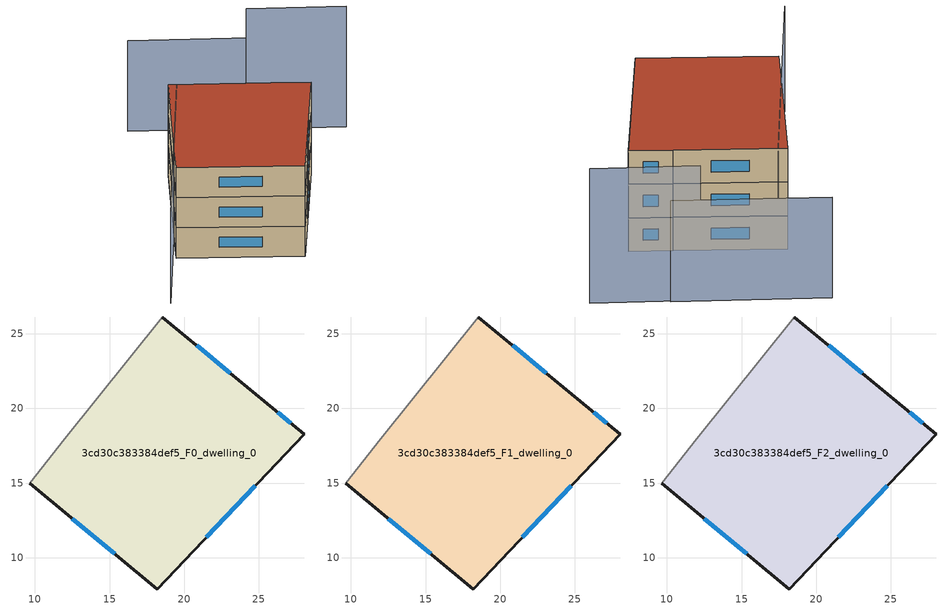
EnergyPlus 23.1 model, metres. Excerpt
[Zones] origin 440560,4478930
3cd30c383384def5_F0_dwelling_0
 floor ground (EU_floor_Construction): 25.37,20.49 28.03,18.27 18.2,7.9 9.66,15 12.01,17.95 18.54,26.13 z0
 wall outside (EU_wall_Construction): 9.66,15 18.2,7.9 28.03,18.27 25.37,20.49 18.54,26.13 z0:3
 wall adiabatic (EU_wall_Construction): 18.54,26.13 12.01,17.95 9.66,15 z0:3
 window (EU_Window_Construction): 23.09,22.37 20.82,24.24 / 27.15,19.01 26.26,19.75 / 21.49,11.37 24.75,14.8 / 12.52,12.63 15.35,10.27 z1:2
3cd30c383384def5_F1_dwelling_0
 floor to 3cd30c383384def5_F0_dwelling_0 (EU_floor_Construction): 25.37,20.49 28.03,18.27 18.2,7.9 9.66,15 12.01,17.95 18.54,26.13 z3
 wall outside (EU_wall_Construction): 9.66,15 18.2,7.9 28.03,18.27 25.37,20.49 18.54,26.13 z3:6
 wall adiabatic (EU_wall_Construction): 18.54,26.13 12.01,17.95 9.66,15 z3:6
 window (EU_Window_Construction): 23.09,22.37 20.82,24.24 / 27.15,19.01 26.26,19.75 / 21.49,11.37 24.75,14.8 / 12.52,12.63 15.35,10.27 z4:5
3cd30c383384def5_F2_dwelling_0
 floor to 3cd30c383384def5_F1_dwelling_0 (EU_floor_Construction): 25.37,20.49 28.03,18.27 18.2,7.9 9.66,15 12.01,17.95 18.54,26.13 z6
 wall outside (EU_wall_Construction): 9.66,15 18.2,7.9 28.03,18.27 25.37,20.49 18.54,26.13 z6:9
 wall adiabatic (EU_wall_Construction): 18.54,26.13 12.01,17.95 9.66,15 z6:9
 window (EU_Window_Construction): 23.09,22.37 20.82,24.24 / 27.15,19.01 26.26,19.75 / 21.49,11.37 24.75,14.8 / 12.52,12.63 15.35,10.27 z7:8
 roof outside (EU_roof_Construction): 18.2,7.9 28.03,18.27 25.37,20.49 18.54,26.13 12.01,17.95 9.66,15 z9
shading: 35.51,22.23 28.79,27.56 z0:12; 30.67,26.2 20.89,34.01 / 19.09,25.62 4.23,9.53 z0:9
[Building]
EU S2 Campaign: North Axis=0; Terrain=City; Solar Distribution=FullExterior
[Site:Location]
Madrid: Latitude=40.5; Longitude=-3.5; Time Zone=1; Elevation=609
[SizingPeriod:WeatherFileDays]
AnnualSizingPeriod: Begin Month=1; Begin Day of Month=1; End Month=12; End Day of Month=31; Day of Week for Start Day=Monday; Use Weather File Daylight Saving Period=No; Use Weather File Rain and Snow Indicators=No
[MATERIAL]
EU_InternalMass_Material: Roughness=MediumRough; Thickness=0.1; Conductivity=1; Density=1800; Specific Heat=900; Thermal Absorptance=0.9; Solar Absorptance=0.7; Visible Absorptance=0.7
[MATERIAL:NOMASS] Roughness=MediumRough; Thermal Absorptance=0.9; Solar Absorptance=0.7; Visible Absorptance=0.7
Name | Thermal Resistance
EU_wall_NoMass | 0.459673
EU_roof_NoMass | 0.495815
EU_floor_NoMass | 0.788942
[WINDOWMATERIAL:SIMPLEGLAZINGSYSTEM]
EU_Window_SimpleGlazing: UFactor=4.26103; Solar Heat Gain Coefficient=0.85; Visible Transmittance=0.85
[CONSTRUCTION]
EU_wall_Construction: EU_wall_NoMass
EU_roof_Construction: EU_roof_NoMass
EU_floor_Construction: EU_floor_NoMass
EU_Window_Construction: EU_Window_SimpleGlazing
EU_InternalMass_Construction: EU_InternalMass_Material
[ZONE] Type=1; Multiplier=1; Ceiling Height=autocalculate; Floor Area=autocalculate; Part of Total Floor Area=Yes
Name | Volume
3cd30c383384def5_F0_dwelling_0 | 501.071
3cd30c383384def5_F1_dwelling_0; 3cd30c383384def5_F2_dwelling_0 | 501.07
[INTERNALMASS] Construction=EU_InternalMass_Construction; Surface Area=167.024
Name | Zone or ZoneList
3cd30c383384def5_F0_dwelling_0_EU_InternalMass | 3cd30c383384def5_F0_dwelling_0
3cd30c383384def5_F1_dwelling_0_EU_InternalMass | 3cd30c383384def5_F1_dwelling_0
3cd30c383384def5_F2_dwelling_0_EU_InternalMass | 3cd30c383384def5_F2_dwelling_0
[OTHEREQUIPMENT] Fuel Type=Electricity; Design Level Calculation Method=Watts/Area; Power per Zone Floor Area=1; Fraction Latent=0; Fraction Radiant=0; Fraction Lost=0; Carbon Dioxide Generation Rate=0; EndUse Subcategory=EU_Step8_InternalGains
Name | Zone or ZoneList or Space or SpaceList | Schedule
EU_Step8_InternalGain_3cd30c383384def5_F0_dwelling_0_f000 | 3cd30c383384def5_F0_dwelling_0 | EU_Step8_GainSchedule_3cd30c383384def5_F0_dwelling_0_f000
EU_Step8_InternalGain_3cd30c383384def5_F1_dwelling_0_f000 | 3cd30c383384def5_F1_dwelling_0 | EU_Step8_GainSchedule_3cd30c383384def5_F1_dwelling_0_f000
EU_Step8_InternalGain_3cd30c383384def5_F2_dwelling_0_f000 | 3cd30c383384def5_F2_dwelling_0 | EU_Step8_GainSchedule_3cd30c383384def5_F2_dwelling_0_f000
[ZONEVENTILATION:DESIGNFLOWRATE] Schedule=EU_AlwaysOn; Design Flow Rate Calculation Method=AirChanges/Hour; Air Changes per Hour=0.719161; Ventilation Type=Natural; Fan Pressure Rise=0; Fan Total Efficiency=1; Constant Term Coefficient=1; Temperature Term Coefficient=0; Velocity Term Coefficient=0; Velocity Squared Term Coefficient=0; Minimum Indoor Temperature=-100; Maximum Indoor Temperature=100; Delta Temperature=-100; Minimum Outdoor Temperature=-100; Maximum Outdoor Temperature=100; Maximum Wind Speed=40
Name | Zone or ZoneList or Space or SpaceList
EU_ConstantAir_3cd30c383384def5_F0_dwelling_0 | 3cd30c383384def5_F0_dwelling_0
EU_ConstantAir_3cd30c383384def5_F1_dwelling_0 | 3cd30c383384def5_F1_dwelling_0
EU_ConstantAir_3cd30c383384def5_F2_dwelling_0 | 3cd30c383384def5_F2_dwelling_0
[HVACTEMPLATE:THERMOSTAT] Constant Heating Setpoint=20; Constant Cooling Setpoint=50
EU_HeatOnly_3cd30c383384def5_F0_dwelling_0; EU_HeatOnly_3cd30c383384def5_F1_dwelling_0; EU_HeatOnly_3cd30c383384def5_F2_dwelling_0
[HVACTEMPLATE:ZONE:IDEALLOADSAIRSYSTEM] System Availability Schedule=EU_AlwaysOn; Maximum Heating Supply Air Temperature=50; Minimum Cooling Supply Air Temperature=13; Maximum Heating Supply Air Humidity Ratio=0.0156; Minimum Cooling Supply Air Humidity Ratio=0.0077; Heating Limit=NoLimit; Cooling Limit=NoLimit; Heating Availability Schedule=EU_AlwaysOn; Cooling Availability Schedule=EU_CoolingOff; Dehumidification Control Type=ConstantSensibleHeatRatio; Cooling Sensible Heat Ratio=0.7; Dehumidification Setpoint=60; Humidification Control Type=None; Humidification Setpoint=30; Outdoor Air Method=None; Outdoor Air Flow Rate per Person=0.00944; Outdoor Air Flow Rate per Zone Floor Area=0; Outdoor Air Flow Rate per Zone=0; Demand Controlled Ventilation Type=None; Outdoor Air Economizer Type=NoEconomizer; Heat Recovery Type=None; Sensible Heat Recovery Effectiveness=0.7; Latent Heat Recovery Effectiveness=0.65
Name | Template Thermostat
3cd30c383384def5_F0_dwelling_0 | EU_HeatOnly_3cd30c383384def5_F0_dwelling_0
3cd30c383384def5_F1_dwelling_0 | EU_HeatOnly_3cd30c383384def5_F1_dwelling_0
3cd30c383384def5_F2_dwelling_0 | EU_HeatOnly_3cd30c383384def5_F2_dwelling_0
[SIZING:ZONE] Zone Cooling Design Supply Air Temperature Input Method=SupplyAirTemperature; Zone Cooling Design Supply Air Temperature=13; Zone Heating Design Supply Air Temperature Input Method=SupplyAirTemperature; Zone Heating Design Supply Air Temperature=50; Zone Cooling Design Supply Air Humidity Ratio=0.008; Zone Heating Design Supply Air Humidity Ratio=0.008; Cooling Design Air Flow Method=DesignDay; Cooling Design Air Flow Rate=0; Cooling Minimum Air Flow per Zone Floor Area=0.000762; Cooling Minimum Air Flow=0; Cooling Minimum Air Flow Fraction=0.2; Heating Design Air Flow Method=DesignDay; Heating Design Air Flow Rate=0; Heating Maximum Air Flow per Zone Floor Area=0.002032; Heating Maximum Air Flow=0.141576; Heating Maximum Air Flow Fraction=0.3; Account for Dedicated Outdoor Air System=No; Dedicated Outdoor Air System Control Strategy=NeutralSupplyAir; Dedicated Outdoor Air Low Setpoint Temperature for Design=autosize; Dedicated Outdoor Air High Setpoint Temperature for Design=autosize; Zone Load Sizing Method=Sensible Load Only No Latent Load; Zone Latent Cooling Design Supply Air Humidity Ratio Input Method=HumidityRatioDifference; Zone Cooling Design Supply Air Humidity Ratio Difference=0.005; Zone Latent Heating Design Supply Air Humidity Ratio Input Method=HumidityRatioDifference; Zone Humidification Design Supply Air Humidity Ratio Difference=0.005
3cd30c383384def5_F0_dwelling_0; 3cd30c383384def5_F1_dwelling_0; 3cd30c383384def5_F2_dwelling_0
[SCHEDULE:CONSTANT]
Name | Hourly Value
EU_AlwaysOn | 1
EU_CoolingOff | 0
[SCHEDULE:FILE] Column Number=1; Rows to Skip at Top=0; Number of Hours of Data=8760; Column Separator=Comma; Interpolate to Timestep=No; Minutes per Item=60; Adjust Schedule for Daylight Savings=Yes
Name | File
EU_Step8_GainSchedule_3cd30c383384def5_F0_dwelling_0_f000 | ../../schedules/3cd30c383384def5/3cd30c383384def5_F0_dwelling_0_f000_gain.csv
EU_Step8_GainSchedule_3cd30c383384def5_F1_dwelling_0_f000 | ../../schedules/3cd30c383384def5/3cd30c383384def5_F1_dwelling_0_f000_gain.csv
EU_Step8_GainSchedule_3cd30c383384def5_F2_dwelling_0_f000 | ../../schedules/3cd30c383384def5/3cd30c383384def5_F2_dwelling_0_f000_gain.csv
